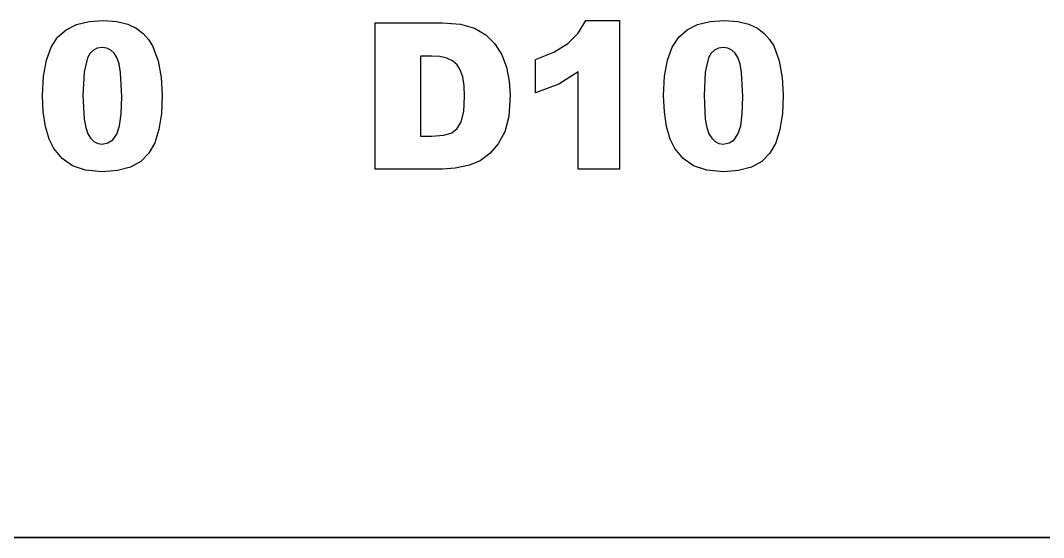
# Model space of a CAD drawing. Header units: metres. Extents: x 0 to 5.2, y 0 to 2.14.
# Drawn here: x 1.3954 to 1.7447, y 0.913 to 1.0897 of the extents above; entities that cross this region are included whole.
import ezdxf

# ---------------------------------------------------------------- set-up
doc = ezdxf.new("R2010")
doc.units = ezdxf.units.M

msp = doc.modelspace()

# ---------------------------------------------------------------- linework, layer by layer
at = {"layer": 'D10#2'}
for p, q in [((1.40809, 1.08401, 0.06255), (1.41099, 1.0865, 0.06255)), ((1.40809, 1.08401, 0.09455), (1.41099, 1.0865, 0.09455)), ((1.41099, 1.0865, 0.06255), (1.41457, 1.08828, 0.06255)), ((1.41099, 1.0865, 0.09455), (1.41457, 1.08828, 0.09455)), ((1.41099, 1.0865, 0.06255), (1.41099, 1.0865, 0.09455)), ((1.41457, 1.08828, 0.06255), (1.41881, 1.08935, 0.06255)), ((1.41457, 1.08828, 0.09455), (1.41881, 1.08934, 0.09455)), ((1.41457, 1.08828, 0.06255), (1.41457, 1.08828, 0.09455)), ((1.41881, 1.08935, 0.06255), (1.42373, 1.0897, 0.06255)), ((1.41881, 1.08934, 0.09455), (1.42373, 1.0897, 0.09455)), ((1.41881, 1.08935, 0.06255), (1.41881, 1.08934, 0.09455)), ((1.42373, 1.0897, 0.06255), (1.42833, 1.08939, 0.06255)), ((1.42373, 1.0897, 0.09455), (1.42833, 1.08939, 0.09455)), ((1.42373, 1.0897, 0.06255), (1.42373, 1.0897, 0.09455)), ((1.42833, 1.08939, 0.06255), (1.43202, 1.08846, 0.06255)), ((1.42833, 1.08939, 0.09455), (1.43202, 1.08846, 0.09455)), ((1.42833, 1.08939, 0.06255), (1.42833, 1.08939, 0.09455)), ((1.43202, 1.08846, 0.06255), (1.43496, 1.08703, 0.06255)), ((1.43202, 1.08846, 0.09455), (1.43496, 1.08702, 0.09455)), ((1.43202, 1.08846, 0.06255), (1.43202, 1.08846, 0.09455)), ((1.43496, 1.08703, 0.06255), (1.4373, 1.08522, 0.06255)), ((1.43496, 1.08703, 0.06255), (1.43496, 1.08702, 0.09455)), ((1.43496, 1.08702, 0.09455), (1.4373, 1.08522, 0.09455)), ((1.40585, 1.08062, 0.06255), (1.40809, 1.08401, 0.06255)), ((1.40585, 1.08062, 0.09455), (1.40809, 1.08401, 0.09455)), ((1.40809, 1.08401, 0.06255), (1.40809, 1.08401, 0.09455)), ((1.4373, 1.08522, 0.06255), (1.43913, 1.08317, 0.06255)), ((1.4373, 1.08522, 0.09455), (1.43913, 1.08317, 0.09455)), ((1.4373, 1.08522, 0.06255), (1.4373, 1.08522, 0.09455)), ((1.43913, 1.08317, 0.06255), (1.44053, 1.08102, 0.06255)), ((1.43913, 1.08317, 0.09455), (1.44053, 1.08102, 0.09455)), ((1.43913, 1.08317, 0.06255), (1.43913, 1.08317, 0.09455)), ((1.40424, 1.07617, 0.06255), (1.40585, 1.08062, 0.06255)), ((1.40424, 1.07617, 0.09455), (1.40585, 1.08062, 0.09455)), ((1.40585, 1.08062, 0.06255), (1.40585, 1.08062, 0.09455)), ((1.42029, 1.07959, 0.06255), (1.41916, 1.07849, 0.06255)), ((1.42029, 1.07958, 0.09455), (1.41916, 1.07849, 0.09455)), ((1.42165, 1.08024, 0.06255), (1.42029, 1.07959, 0.06255)), ((1.42165, 1.08024, 0.09455), (1.42029, 1.07958, 0.09455)), ((1.42029, 1.07959, 0.06255), (1.42029, 1.07958, 0.09455)), ((1.42325, 1.08046, 0.06255), (1.42165, 1.08024, 0.06255)), ((1.42325, 1.08046, 0.09455), (1.42165, 1.08024, 0.09455)), ((1.42165, 1.08024, 0.06255), (1.42165, 1.08024, 0.09455)), ((1.42484, 1.08025, 0.06255), (1.42325, 1.08046, 0.06255)), ((1.42484, 1.08024, 0.09455), (1.42325, 1.08046, 0.09455)), ((1.42325, 1.08046, 0.06255), (1.42325, 1.08046, 0.09455)), ((1.42621, 1.0796, 0.06255), (1.42484, 1.08025, 0.06255)), ((1.42484, 1.08025, 0.06255), (1.42484, 1.08024, 0.09455)), ((1.42621, 1.0796, 0.09455), (1.42484, 1.08024, 0.09455)), ((1.42737, 1.07853, 0.06255), (1.42621, 1.0796, 0.06255)), ((1.42737, 1.07853, 0.09455), (1.42621, 1.0796, 0.09455)), ((1.42621, 1.0796, 0.06255), (1.42621, 1.0796, 0.09455)), ((1.44053, 1.08102, 0.06255), (1.44242, 1.07589, 0.06255)), ((1.44053, 1.08102, 0.09455), (1.44242, 1.07589, 0.09455)), ((1.44053, 1.08102, 0.06255), (1.44053, 1.08102, 0.09455)), ((1.40328, 1.07065, 0.06255), (1.40424, 1.07617, 0.06255)), ((1.40328, 1.07065, 0.09455), (1.40424, 1.07617, 0.09455)), ((1.40424, 1.07617, 0.06255), (1.40424, 1.07617, 0.09455)), ((1.41827, 1.07696, 0.06255), (1.41712, 1.07198, 0.06255)), ((1.41827, 1.07696, 0.09455), (1.41712, 1.07198, 0.09455)), ((1.41916, 1.07849, 0.06255), (1.41827, 1.07696, 0.06255)), ((1.41916, 1.07849, 0.09455), (1.41827, 1.07696, 0.09455)), ((1.41827, 1.07696, 0.06255), (1.41827, 1.07696, 0.09455)), ((1.41916, 1.07849, 0.06255), (1.41916, 1.07849, 0.09455)), ((1.42832, 1.07703, 0.06255), (1.42737, 1.07853, 0.06255)), ((1.42832, 1.07703, 0.09455), (1.42737, 1.07853, 0.09455)), ((1.42737, 1.07853, 0.06255), (1.42737, 1.07853, 0.09455)), ((1.42906, 1.07491, 0.06255), (1.42832, 1.07703, 0.06255)), ((1.42906, 1.07491, 0.09455), (1.42832, 1.07703, 0.09455)), ((1.42832, 1.07703, 0.06255), (1.42832, 1.07703, 0.09455)), ((1.42958, 1.07197, 0.06255), (1.42906, 1.07491, 0.06255)), ((1.42958, 1.07197, 0.09455), (1.42906, 1.07491, 0.09455)), ((1.42906, 1.07491, 0.06255), (1.42906, 1.07491, 0.09455)), ((1.44242, 1.07589, 0.06255), (1.44347, 1.07018, 0.06255)), ((1.44242, 1.07589, 0.09455), (1.44347, 1.07017, 0.09455)), ((1.44242, 1.07589, 0.06255), (1.44242, 1.07589, 0.09455)), ((1.40296, 1.06405, 0.06255), (1.40328, 1.07065, 0.06255)), ((1.40296, 1.06405, 0.09455), (1.40328, 1.07065, 0.09455)), ((1.40328, 1.07065, 0.06255), (1.40328, 1.07065, 0.09455)), ((1.41712, 1.07198, 0.06255), (1.41674, 1.06402, 0.06255)), ((1.41712, 1.07198, 0.09455), (1.41674, 1.06402, 0.09455)), ((1.41712, 1.07198, 0.06255), (1.41712, 1.07198, 0.09455)), ((1.43001, 1.06365, 0.06255), (1.42958, 1.07197, 0.06255)), ((1.43001, 1.06364, 0.09455), (1.42958, 1.07197, 0.09455)), ((1.42958, 1.07197, 0.06255), (1.42958, 1.07197, 0.09455)), ((1.44347, 1.07018, 0.06255), (1.44382, 1.06422, 0.06255)), ((1.44347, 1.07018, 0.06255), (1.44347, 1.07017, 0.09455)), ((1.44347, 1.07017, 0.09455), (1.44382, 1.06422, 0.09455)), ((1.40321, 1.05851, 0.06255), (1.40296, 1.06405, 0.06255)), ((1.40321, 1.05851, 0.09455), (1.40296, 1.06405, 0.09455)), ((1.40296, 1.06405, 0.06255), (1.40296, 1.06405, 0.09455)), ((1.41674, 1.06402, 0.06255), (1.41716, 1.05598, 0.06255)), ((1.41674, 1.06402, 0.09455), (1.41716, 1.05598, 0.09455)), ((1.41674, 1.06402, 0.06255), (1.41674, 1.06402, 0.09455)), ((1.42982, 1.05775, 0.06255), (1.43001, 1.06365, 0.06255)), ((1.42982, 1.05775, 0.09455), (1.43001, 1.06364, 0.09455)), ((1.43001, 1.06365, 0.06255), (1.43001, 1.06364, 0.09455)), ((1.44382, 1.06422, 0.06255), (1.44353, 1.05788, 0.06255)), ((1.44382, 1.06422, 0.09455), (1.44353, 1.05788, 0.09455)), ((1.44382, 1.06422, 0.06255), (1.44382, 1.06422, 0.09455)), ((1.40397, 1.05346, 0.06255), (1.40321, 1.05851, 0.06255)), ((1.40397, 1.05346, 0.09455), (1.40321, 1.05851, 0.09455)), ((1.40321, 1.05851, 0.06255), (1.40321, 1.05851, 0.09455)), ((1.41716, 1.05598, 0.06255), (1.41769, 1.0531, 0.06255)), ((1.41716, 1.05598, 0.09455), (1.41769, 1.0531, 0.09455)), ((1.41716, 1.05598, 0.06255), (1.41716, 1.05598, 0.09455)), ((1.42927, 1.05365, 0.06255), (1.42982, 1.05775, 0.06255)), ((1.42927, 1.05365, 0.09455), (1.42982, 1.05775, 0.09455)), ((1.42982, 1.05775, 0.06255), (1.42982, 1.05775, 0.09455)), ((1.44353, 1.05788, 0.06255), (1.44267, 1.05244, 0.06255)), ((1.44353, 1.05788, 0.09455), (1.44267, 1.05244, 0.09455)), ((1.44353, 1.05788, 0.06255), (1.44353, 1.05788, 0.09455)), ((1.40517, 1.04918, 0.06255), (1.40397, 1.05346, 0.06255)), ((1.40517, 1.04918, 0.09455), (1.40397, 1.05346, 0.09455)), ((1.40397, 1.05346, 0.06255), (1.40397, 1.05346, 0.09455)), ((1.41769, 1.0531, 0.06255), (1.41843, 1.05097, 0.06255)), ((1.41769, 1.0531, 0.09455), (1.41843, 1.05097, 0.09455)), ((1.41769, 1.0531, 0.06255), (1.41769, 1.0531, 0.09455)), ((1.42833, 1.05088, 0.06255), (1.42927, 1.05365, 0.06255)), ((1.42833, 1.05087, 0.09455), (1.42927, 1.05365, 0.09455)), ((1.42927, 1.05365, 0.06255), (1.42927, 1.05365, 0.09455)), ((1.44267, 1.05244, 0.06255), (1.44123, 1.04792, 0.06255)), ((1.44267, 1.05244, 0.09455), (1.44123, 1.04792, 0.09455)), ((1.44267, 1.05244, 0.06255), (1.44267, 1.05244, 0.09455)), ((1.40678, 1.04591, 0.06255), (1.40517, 1.04918, 0.06255)), ((1.40678, 1.04591, 0.09455), (1.40517, 1.04918, 0.09455)), ((1.40517, 1.04918, 0.06255), (1.40517, 1.04918, 0.09455)), ((1.41843, 1.05097, 0.06255), (1.41937, 1.04945, 0.06255)), ((1.41843, 1.05097, 0.09455), (1.41937, 1.04944, 0.09455)), ((1.41843, 1.05097, 0.06255), (1.41843, 1.05097, 0.09455)), ((1.41937, 1.04945, 0.06255), (1.42049, 1.04835, 0.06255)), ((1.41937, 1.04945, 0.06255), (1.41937, 1.04944, 0.09455)), ((1.41937, 1.04944, 0.09455), (1.42049, 1.04835, 0.09455)), ((1.42049, 1.04835, 0.06255), (1.42181, 1.0477, 0.06255)), ((1.42049, 1.04835, 0.09455), (1.42181, 1.0477, 0.09455)), ((1.42049, 1.04835, 0.06255), (1.42049, 1.04835, 0.09455)), ((1.42529, 1.04785, 0.06255), (1.42699, 1.04896, 0.06255)), ((1.42529, 1.04785, 0.09455), (1.42699, 1.04896, 0.09455)), ((1.42699, 1.04896, 0.06255), (1.42833, 1.05088, 0.06255)), ((1.42699, 1.04896, 0.09455), (1.42833, 1.05087, 0.09455)), ((1.42699, 1.04896, 0.06255), (1.42699, 1.04896, 0.09455)), ((1.42833, 1.05088, 0.06255), (1.42833, 1.05087, 0.09455)), ((1.40962, 1.04249, 0.06255), (1.40678, 1.04591, 0.06255)), ((1.40962, 1.04249, 0.09455), (1.40678, 1.04591, 0.09455)), ((1.40678, 1.04591, 0.06255), (1.40678, 1.04591, 0.09455)), ((1.42181, 1.0477, 0.06255), (1.42332, 1.04748, 0.06255)), ((1.42181, 1.0477, 0.09455), (1.42332, 1.04748, 0.09455)), ((1.42181, 1.0477, 0.06255), (1.42181, 1.0477, 0.09455)), ((1.42332, 1.04748, 0.06255), (1.42529, 1.04785, 0.06255)), ((1.42332, 1.04748, 0.09455), (1.42529, 1.04785, 0.09455)), ((1.42332, 1.04748, 0.06255), (1.42332, 1.04748, 0.09455)), ((1.42529, 1.04785, 0.06255), (1.42529, 1.04785, 0.09455)), ((1.44123, 1.04792, 0.06255), (1.43921, 1.04431, 0.06255)), ((1.44123, 1.04792, 0.09455), (1.43921, 1.04431, 0.09455)), ((1.44123, 1.04792, 0.06255), (1.44123, 1.04792, 0.09455)), ((1.41316, 1.04001, 0.06255), (1.40962, 1.04249, 0.06255)), ((1.41316, 1.04001, 0.09455), (1.40962, 1.04249, 0.09455)), ((1.40962, 1.04249, 0.06255), (1.40962, 1.04249, 0.09455)), ((1.4365, 1.04155, 0.06255), (1.43295, 1.03957, 0.06255)), ((1.4365, 1.04154, 0.09455), (1.43295, 1.03957, 0.09455)), ((1.43921, 1.04431, 0.06255), (1.4365, 1.04155, 0.06255)), ((1.43921, 1.04431, 0.09455), (1.4365, 1.04154, 0.09455)), ((1.4365, 1.04155, 0.06255), (1.4365, 1.04154, 0.09455)), ((1.43921, 1.04431, 0.06255), (1.43921, 1.04431, 0.09455)), ((1.41765, 1.0385, 0.06255), (1.41316, 1.04001, 0.06255)), ((1.41765, 1.0385, 0.09455), (1.41316, 1.04001, 0.09455)), ((1.41316, 1.04001, 0.06255), (1.41316, 1.04001, 0.09455)), ((1.42335, 1.038, 0.06255), (1.41765, 1.0385, 0.06255)), ((1.42335, 1.038, 0.09455), (1.41765, 1.0385, 0.09455)), ((1.41765, 1.0385, 0.06255), (1.41765, 1.0385, 0.09455)), ((1.42857, 1.03839, 0.06255), (1.42335, 1.038, 0.06255)), ((1.42857, 1.03839, 0.09455), (1.42335, 1.038, 0.09455)), ((1.42335, 1.038, 0.06255), (1.42335, 1.038, 0.09455)), ((1.43295, 1.03957, 0.06255), (1.42857, 1.03839, 0.06255)), ((1.43295, 1.03957, 0.09455), (1.42857, 1.03839, 0.09455)), ((1.42857, 1.03839, 0.06255), (1.42857, 1.03839, 0.09455)), ((1.43295, 1.03957, 0.06255), (1.43295, 1.03957, 0.09455))]:
    msp.add_line(p, q, dxfattribs=at)
at = {"layer": 'D10#3'}
for p, q in [((1.51656, 1.08885, 0.06255), (1.53951, 1.08885, 0.06255)), ((1.51656, 1.03885, 0.06255), (1.51656, 1.08885, 0.06255)), ((1.51656, 1.08885, 0.09455), (1.53951, 1.08885, 0.09455)), ((1.51656, 1.03885, 0.09455), (1.51656, 1.08885, 0.09455)), ((1.51656, 1.08885, 0.06255), (1.51656, 1.08885, 0.09455)), ((1.53951, 1.08885, 0.06255), (1.54564, 1.08839, 0.06255)), ((1.53951, 1.08885, 0.09455), (1.54564, 1.08839, 0.09455)), ((1.53951, 1.08885, 0.06255), (1.53951, 1.08885, 0.09455)), ((1.54564, 1.08839, 0.06255), (1.55048, 1.08701, 0.06255)), ((1.54564, 1.08839, 0.09455), (1.55048, 1.08701, 0.09455)), ((1.54564, 1.08839, 0.06255), (1.54564, 1.08839, 0.09455)), ((1.55048, 1.08701, 0.06255), (1.55429, 1.08477, 0.06255)), ((1.55048, 1.08701, 0.09455), (1.55429, 1.08476, 0.09455)), ((1.55048, 1.08701, 0.06255), (1.55048, 1.08701, 0.09455)), ((1.58578, 1.08537, 0.06255), (1.58842, 1.0897, 0.06255)), ((1.58578, 1.08537, 0.09455), (1.58842, 1.0897, 0.09455)), ((1.58842, 1.0897, 0.06255), (1.59991, 1.0897, 0.06255)), ((1.58842, 1.0897, 0.09455), (1.59991, 1.0897, 0.09455)), ((1.58842, 1.0897, 0.06255), (1.58842, 1.0897, 0.09455)), ((1.59991, 1.0897, 0.06255), (1.59991, 1.03885, 0.06255)), ((1.59991, 1.0897, 0.09455), (1.59991, 1.03885, 0.09455)), ((1.59991, 1.0897, 0.06255), (1.59991, 1.0897, 0.09455)), ((1.62015, 1.08401, 0.06255), (1.62306, 1.0865, 0.06255)), ((1.62015, 1.08401, 0.09455), (1.62306, 1.0865, 0.09455)), ((1.62306, 1.0865, 0.06255), (1.62663, 1.08828, 0.06255)), ((1.62306, 1.0865, 0.09455), (1.62663, 1.08828, 0.09455)), ((1.62306, 1.0865, 0.06255), (1.62306, 1.0865, 0.09455)), ((1.62663, 1.08828, 0.06255), (1.63088, 1.08935, 0.06255)), ((1.62663, 1.08828, 0.09455), (1.63088, 1.08934, 0.09455)), ((1.62663, 1.08828, 0.06255), (1.62663, 1.08828, 0.09455)), ((1.63088, 1.08935, 0.06255), (1.63579, 1.0897, 0.06255)), ((1.63088, 1.08934, 0.09455), (1.63579, 1.0897, 0.09455)), ((1.63088, 1.08935, 0.06255), (1.63088, 1.08934, 0.09455)), ((1.63579, 1.0897, 0.06255), (1.64039, 1.08939, 0.06255)), ((1.63579, 1.0897, 0.09455), (1.64039, 1.08939, 0.09455)), ((1.63579, 1.0897, 0.06255), (1.63579, 1.0897, 0.09455)), ((1.64039, 1.08939, 0.06255), (1.64408, 1.08846, 0.06255)), ((1.64039, 1.08939, 0.09455), (1.64408, 1.08846, 0.09455)), ((1.64039, 1.08939, 0.06255), (1.64039, 1.08939, 0.09455)), ((1.64408, 1.08846, 0.06255), (1.64702, 1.08703, 0.06255)), ((1.64408, 1.08846, 0.09455), (1.64702, 1.08702, 0.09455)), ((1.64408, 1.08846, 0.06255), (1.64408, 1.08846, 0.09455)), ((1.64702, 1.08703, 0.06255), (1.64937, 1.08522, 0.06255)), ((1.64702, 1.08703, 0.06255), (1.64702, 1.08702, 0.09455)), ((1.64702, 1.08702, 0.09455), (1.64937, 1.08522, 0.09455)), ((1.55429, 1.08477, 0.06255), (1.55738, 1.08172, 0.06255)), ((1.55429, 1.08477, 0.06255), (1.55429, 1.08476, 0.09455)), ((1.55429, 1.08476, 0.09455), (1.55738, 1.08172, 0.09455)), ((1.58228, 1.08179, 0.06255), (1.58578, 1.08537, 0.06255)), ((1.58228, 1.08179, 0.09455), (1.58578, 1.08537, 0.09455)), ((1.58578, 1.08537, 0.06255), (1.58578, 1.08537, 0.09455)), ((1.61791, 1.08062, 0.06255), (1.62015, 1.08401, 0.06255)), ((1.61791, 1.08062, 0.09455), (1.62015, 1.08401, 0.09455)), ((1.62015, 1.08401, 0.06255), (1.62015, 1.08401, 0.09455)), ((1.64937, 1.08522, 0.06255), (1.6512, 1.08317, 0.06255)), ((1.64937, 1.08522, 0.09455), (1.6512, 1.08317, 0.09455)), ((1.64937, 1.08522, 0.06255), (1.64937, 1.08522, 0.09455)), ((1.6512, 1.08317, 0.06255), (1.65259, 1.08102, 0.06255)), ((1.6512, 1.08317, 0.09455), (1.65259, 1.08102, 0.09455)), ((1.6512, 1.08317, 0.06255), (1.6512, 1.08317, 0.09455)), ((1.55738, 1.08172, 0.06255), (1.55974, 1.078, 0.06255)), ((1.55738, 1.08172, 0.09455), (1.55974, 1.07799, 0.09455)), ((1.55738, 1.08172, 0.06255), (1.55738, 1.08172, 0.09455)), ((1.57756, 1.07881, 0.06255), (1.58228, 1.08179, 0.06255)), ((1.57756, 1.07881, 0.09455), (1.58228, 1.08179, 0.09455)), ((1.58228, 1.08179, 0.06255), (1.58228, 1.08179, 0.09455)), ((1.6163, 1.07617, 0.06255), (1.61791, 1.08062, 0.06255)), ((1.6163, 1.07617, 0.09455), (1.61791, 1.08062, 0.09455)), ((1.61791, 1.08062, 0.06255), (1.61791, 1.08062, 0.09455)), ((1.63235, 1.07959, 0.06255), (1.63122, 1.07849, 0.06255)), ((1.63235, 1.07958, 0.09455), (1.63122, 1.07849, 0.09455)), ((1.63371, 1.08024, 0.06255), (1.63235, 1.07959, 0.06255)), ((1.63371, 1.08024, 0.09455), (1.63235, 1.07958, 0.09455)), ((1.63235, 1.07959, 0.06255), (1.63235, 1.07958, 0.09455)), ((1.63531, 1.08046, 0.06255), (1.63371, 1.08024, 0.06255)), ((1.63531, 1.08046, 0.09455), (1.63371, 1.08024, 0.09455)), ((1.63371, 1.08024, 0.06255), (1.63371, 1.08024, 0.09455)), ((1.6369, 1.08025, 0.06255), (1.63531, 1.08046, 0.06255)), ((1.6369, 1.08024, 0.09455), (1.63531, 1.08046, 0.09455)), ((1.63531, 1.08046, 0.06255), (1.63531, 1.08046, 0.09455)), ((1.63827, 1.0796, 0.06255), (1.6369, 1.08025, 0.06255)), ((1.6369, 1.08025, 0.06255), (1.6369, 1.08024, 0.09455)), ((1.63827, 1.0796, 0.09455), (1.6369, 1.08024, 0.09455)), ((1.63943, 1.07853, 0.06255), (1.63827, 1.0796, 0.06255)), ((1.63943, 1.07853, 0.09455), (1.63827, 1.0796, 0.09455)), ((1.63827, 1.0796, 0.06255), (1.63827, 1.0796, 0.09455)), ((1.65259, 1.08102, 0.06255), (1.65448, 1.07589, 0.06255)), ((1.65259, 1.08102, 0.09455), (1.65448, 1.07589, 0.09455)), ((1.65259, 1.08102, 0.06255), (1.65259, 1.08102, 0.09455)), ((1.53201, 1.07753, 0.06255), (1.53201, 1.05021, 0.06255)), ((1.53586, 1.07753, 0.06255), (1.53201, 1.07753, 0.06255)), ((1.53201, 1.07753, 0.06255), (1.53201, 1.07752, 0.09455)), ((1.53201, 1.07752, 0.09455), (1.53201, 1.05021, 0.09455)), ((1.53586, 1.07752, 0.09455), (1.53201, 1.07752, 0.09455)), ((1.53865, 1.07734, 0.06255), (1.53586, 1.07753, 0.06255)), ((1.53586, 1.07753, 0.06255), (1.53586, 1.07752, 0.09455)), ((1.53865, 1.07734, 0.09455), (1.53586, 1.07752, 0.09455)), ((1.54101, 1.07679, 0.06255), (1.53865, 1.07734, 0.06255)), ((1.54101, 1.07679, 0.09455), (1.53865, 1.07734, 0.09455)), ((1.53865, 1.07734, 0.06255), (1.53865, 1.07734, 0.09455)), ((1.54295, 1.07588, 0.06255), (1.54101, 1.07679, 0.06255)), ((1.54295, 1.07587, 0.09455), (1.54101, 1.07679, 0.09455)), ((1.54101, 1.07679, 0.06255), (1.54101, 1.07679, 0.09455)), ((1.55974, 1.078, 0.06255), (1.56134, 1.07371, 0.06255)), ((1.55974, 1.078, 0.06255), (1.55974, 1.07799, 0.09455)), ((1.55974, 1.07799, 0.09455), (1.56134, 1.0737, 0.09455)), ((1.57126, 1.0763, 0.06255), (1.57756, 1.07881, 0.06255)), ((1.57126, 1.0763, 0.09455), (1.57756, 1.07881, 0.09455)), ((1.57126, 1.06491, 0.06255), (1.57126, 1.0763, 0.06255)), ((1.57126, 1.06491, 0.09455), (1.57126, 1.0763, 0.09455)), ((1.57126, 1.0763, 0.06255), (1.57126, 1.0763, 0.09455)), ((1.57756, 1.07881, 0.06255), (1.57756, 1.07881, 0.09455)), ((1.61534, 1.07065, 0.06255), (1.6163, 1.07617, 0.06255)), ((1.61534, 1.07065, 0.09455), (1.6163, 1.07617, 0.09455)), ((1.6163, 1.07617, 0.06255), (1.6163, 1.07617, 0.09455)), ((1.63034, 1.07696, 0.06255), (1.62918, 1.07198, 0.06255)), ((1.63034, 1.07696, 0.09455), (1.62918, 1.07198, 0.09455)), ((1.63122, 1.07849, 0.06255), (1.63034, 1.07696, 0.06255)), ((1.63122, 1.07849, 0.09455), (1.63034, 1.07696, 0.09455)), ((1.63034, 1.07696, 0.06255), (1.63034, 1.07696, 0.09455)), ((1.63122, 1.07849, 0.06255), (1.63122, 1.07849, 0.09455)), ((1.64038, 1.07703, 0.06255), (1.63943, 1.07853, 0.06255)), ((1.64038, 1.07703, 0.09455), (1.63943, 1.07853, 0.09455)), ((1.63943, 1.07853, 0.06255), (1.63943, 1.07853, 0.09455)), ((1.64112, 1.07491, 0.06255), (1.64038, 1.07703, 0.06255)), ((1.64112, 1.07491, 0.09455), (1.64038, 1.07703, 0.09455)), ((1.64038, 1.07703, 0.06255), (1.64038, 1.07703, 0.09455)), ((1.54446, 1.07459, 0.06255), (1.54295, 1.07588, 0.06255)), ((1.54295, 1.07588, 0.06255), (1.54295, 1.07587, 0.09455)), ((1.54446, 1.07459, 0.09455), (1.54295, 1.07587, 0.09455)), ((1.54559, 1.07281, 0.06255), (1.54446, 1.07459, 0.06255)), ((1.54559, 1.07281, 0.09455), (1.54446, 1.07459, 0.09455)), ((1.54446, 1.07459, 0.06255), (1.54446, 1.07459, 0.09455)), ((1.5464, 1.07041, 0.06255), (1.54559, 1.07281, 0.06255)), ((1.5464, 1.07041, 0.09455), (1.54559, 1.07281, 0.09455)), ((1.54559, 1.07281, 0.06255), (1.54559, 1.07281, 0.09455)), ((1.56134, 1.07371, 0.06255), (1.56226, 1.069, 0.06255)), ((1.56134, 1.07371, 0.06255), (1.56134, 1.0737, 0.09455)), ((1.56134, 1.0737, 0.09455), (1.56226, 1.069, 0.09455)), ((1.64165, 1.07197, 0.06255), (1.64112, 1.07491, 0.06255)), ((1.64165, 1.07197, 0.09455), (1.64112, 1.07491, 0.09455)), ((1.64112, 1.07491, 0.06255), (1.64112, 1.07491, 0.09455)), ((1.65448, 1.07589, 0.06255), (1.65553, 1.07018, 0.06255)), ((1.65448, 1.07589, 0.09455), (1.65553, 1.07017, 0.09455)), ((1.65448, 1.07589, 0.06255), (1.65448, 1.07589, 0.09455)), ((1.54689, 1.06737, 0.06255), (1.5464, 1.07041, 0.06255)), ((1.54689, 1.06737, 0.09455), (1.5464, 1.07041, 0.09455)), ((1.5464, 1.07041, 0.06255), (1.5464, 1.07041, 0.09455)), ((1.56226, 1.069, 0.06255), (1.56257, 1.06402, 0.06255)), ((1.56226, 1.069, 0.09455), (1.56257, 1.06402, 0.09455)), ((1.56226, 1.069, 0.06255), (1.56226, 1.069, 0.09455)), ((1.58586, 1.07217, 0.06255), (1.57926, 1.06798, 0.06255)), ((1.58586, 1.07217, 0.09455), (1.57926, 1.06798, 0.09455)), ((1.58586, 1.03885, 0.06255), (1.58586, 1.07217, 0.06255)), ((1.58586, 1.03885, 0.09455), (1.58586, 1.07217, 0.09455)), ((1.58586, 1.07217, 0.06255), (1.58586, 1.07217, 0.09455)), ((1.61502, 1.06405, 0.06255), (1.61534, 1.07065, 0.06255)), ((1.61502, 1.06405, 0.09455), (1.61534, 1.07065, 0.09455)), ((1.61534, 1.07065, 0.06255), (1.61534, 1.07065, 0.09455)), ((1.62918, 1.07198, 0.06255), (1.6288, 1.06402, 0.06255)), ((1.62918, 1.07198, 0.09455), (1.6288, 1.06402, 0.09455)), ((1.62918, 1.07198, 0.06255), (1.62918, 1.07198, 0.09455)), ((1.64207, 1.06365, 0.06255), (1.64165, 1.07197, 0.06255)), ((1.64207, 1.06364, 0.09455), (1.64165, 1.07197, 0.09455)), ((1.64165, 1.07197, 0.06255), (1.64165, 1.07197, 0.09455)), ((1.65553, 1.07018, 0.06255), (1.65588, 1.06422, 0.06255)), ((1.65553, 1.07018, 0.06255), (1.65553, 1.07017, 0.09455)), ((1.65553, 1.07017, 0.09455), (1.65588, 1.06422, 0.09455)), ((1.54705, 1.06371, 0.06255), (1.54689, 1.06737, 0.06255)), ((1.54705, 1.06371, 0.09455), (1.54689, 1.06737, 0.09455)), ((1.54689, 1.06737, 0.06255), (1.54689, 1.06737, 0.09455)), ((1.57926, 1.06798, 0.06255), (1.57126, 1.06491, 0.06255)), ((1.57926, 1.06798, 0.09455), (1.57126, 1.06491, 0.09455)), ((1.57926, 1.06798, 0.06255), (1.57926, 1.06798, 0.09455)), ((1.54676, 1.05854, 0.06255), (1.54705, 1.06371, 0.06255)), ((1.54676, 1.05854, 0.09455), (1.54705, 1.06371, 0.09455)), ((1.54705, 1.06371, 0.06255), (1.54705, 1.06371, 0.09455)), ((1.56257, 1.06402, 0.06255), (1.56211, 1.0569, 0.06255)), ((1.56257, 1.06402, 0.09455), (1.56211, 1.0569, 0.09455)), ((1.56257, 1.06402, 0.06255), (1.56257, 1.06402, 0.09455)), ((1.57126, 1.06491, 0.06255), (1.57126, 1.06491, 0.09455)), ((1.61527, 1.05851, 0.06255), (1.61502, 1.06405, 0.06255)), ((1.61527, 1.05851, 0.09455), (1.61502, 1.06405, 0.09455)), ((1.61502, 1.06405, 0.06255), (1.61502, 1.06405, 0.09455)), ((1.6288, 1.06402, 0.06255), (1.62922, 1.05598, 0.06255)), ((1.6288, 1.06402, 0.09455), (1.62922, 1.05598, 0.09455)), ((1.6288, 1.06402, 0.06255), (1.6288, 1.06402, 0.09455)), ((1.64188, 1.05775, 0.06255), (1.64207, 1.06365, 0.06255)), ((1.64188, 1.05775, 0.09455), (1.64207, 1.06364, 0.09455)), ((1.64207, 1.06365, 0.06255), (1.64207, 1.06364, 0.09455)), ((1.65588, 1.06422, 0.06255), (1.65559, 1.05788, 0.06255)), ((1.65588, 1.06422, 0.09455), (1.65559, 1.05788, 0.09455)), ((1.65588, 1.06422, 0.06255), (1.65588, 1.06422, 0.09455)), ((1.54589, 1.05503, 0.06255), (1.54676, 1.05854, 0.06255)), ((1.54589, 1.05503, 0.09455), (1.54676, 1.05854, 0.09455)), ((1.54676, 1.05854, 0.06255), (1.54676, 1.05854, 0.09455)), ((1.61603, 1.05346, 0.06255), (1.61527, 1.05851, 0.06255)), ((1.61603, 1.05346, 0.09455), (1.61527, 1.05851, 0.09455)), ((1.61527, 1.05851, 0.06255), (1.61527, 1.05851, 0.09455)), ((1.54451, 1.05276, 0.06255), (1.54589, 1.05503, 0.06255)), ((1.54451, 1.05276, 0.09455), (1.54589, 1.05503, 0.09455)), ((1.54589, 1.05503, 0.06255), (1.54589, 1.05503, 0.09455)), ((1.56211, 1.0569, 0.06255), (1.56074, 1.05159, 0.06255)), ((1.56211, 1.0569, 0.09455), (1.56074, 1.05159, 0.09455)), ((1.56211, 1.0569, 0.06255), (1.56211, 1.0569, 0.09455)), ((1.62922, 1.05598, 0.06255), (1.62975, 1.0531, 0.06255)), ((1.62922, 1.05598, 0.09455), (1.62975, 1.0531, 0.09455)), ((1.62922, 1.05598, 0.06255), (1.62922, 1.05598, 0.09455)), ((1.64133, 1.05365, 0.06255), (1.64188, 1.05775, 0.06255)), ((1.64133, 1.05365, 0.09455), (1.64188, 1.05775, 0.09455)), ((1.64188, 1.05775, 0.06255), (1.64188, 1.05775, 0.09455)), ((1.65559, 1.05788, 0.06255), (1.65473, 1.05244, 0.06255)), ((1.65559, 1.05788, 0.09455), (1.65473, 1.05244, 0.09455)), ((1.65559, 1.05788, 0.06255), (1.65559, 1.05788, 0.09455)), ((1.54268, 1.05128, 0.06255), (1.54451, 1.05276, 0.06255)), ((1.54268, 1.05128, 0.09455), (1.54451, 1.05276, 0.09455)), ((1.54451, 1.05276, 0.06255), (1.54451, 1.05276, 0.09455)), ((1.56074, 1.05159, 0.06255), (1.55856, 1.04753, 0.06255)), ((1.56074, 1.05159, 0.09455), (1.55856, 1.04753, 0.09455)), ((1.56074, 1.05159, 0.06255), (1.56074, 1.05159, 0.09455)), ((1.61723, 1.04918, 0.06255), (1.61603, 1.05346, 0.06255)), ((1.61723, 1.04918, 0.09455), (1.61603, 1.05346, 0.09455)), ((1.61603, 1.05346, 0.06255), (1.61603, 1.05346, 0.09455)), ((1.62975, 1.0531, 0.06255), (1.63049, 1.05097, 0.06255)), ((1.62975, 1.0531, 0.09455), (1.63049, 1.05097, 0.09455)), ((1.62975, 1.0531, 0.06255), (1.62975, 1.0531, 0.09455)), ((1.6404, 1.05088, 0.06255), (1.64133, 1.05365, 0.06255)), ((1.6404, 1.05087, 0.09455), (1.64133, 1.05365, 0.09455)), ((1.64133, 1.05365, 0.06255), (1.64133, 1.05365, 0.09455)), ((1.65473, 1.05244, 0.06255), (1.65329, 1.04792, 0.06255)), ((1.65473, 1.05244, 0.09455), (1.65329, 1.04792, 0.09455)), ((1.65473, 1.05244, 0.06255), (1.65473, 1.05244, 0.09455)), ((1.53201, 1.05021, 0.06255), (1.53579, 1.05021, 0.06255)), ((1.53201, 1.05021, 0.09455), (1.53579, 1.05021, 0.09455)), ((1.53201, 1.05021, 0.06255), (1.53201, 1.05021, 0.09455)), ((1.53579, 1.05021, 0.06255), (1.53994, 1.05048, 0.06255)), ((1.53579, 1.05021, 0.09455), (1.53994, 1.05047, 0.09455)), ((1.53579, 1.05021, 0.06255), (1.53579, 1.05021, 0.09455)), ((1.53994, 1.05048, 0.06255), (1.54268, 1.05128, 0.06255)), ((1.53994, 1.05047, 0.09455), (1.54268, 1.05128, 0.09455)), ((1.53994, 1.05048, 0.06255), (1.53994, 1.05047, 0.09455)), ((1.54268, 1.05128, 0.06255), (1.54268, 1.05128, 0.09455)), ((1.61884, 1.04591, 0.06255), (1.61723, 1.04918, 0.06255)), ((1.61884, 1.04591, 0.09455), (1.61723, 1.04918, 0.09455)), ((1.61723, 1.04918, 0.06255), (1.61723, 1.04918, 0.09455)), ((1.63049, 1.05097, 0.06255), (1.63143, 1.04945, 0.06255)), ((1.63049, 1.05097, 0.09455), (1.63143, 1.04944, 0.09455)), ((1.63049, 1.05097, 0.06255), (1.63049, 1.05097, 0.09455)), ((1.63143, 1.04945, 0.06255), (1.63256, 1.04835, 0.06255)), ((1.63143, 1.04945, 0.06255), (1.63143, 1.04944, 0.09455)), ((1.63143, 1.04944, 0.09455), (1.63256, 1.04835, 0.09455)), ((1.63256, 1.04835, 0.06255), (1.63387, 1.0477, 0.06255)), ((1.63256, 1.04835, 0.09455), (1.63387, 1.0477, 0.09455)), ((1.63256, 1.04835, 0.06255), (1.63256, 1.04835, 0.09455)), ((1.63736, 1.04785, 0.06255), (1.63905, 1.04896, 0.06255)), ((1.63736, 1.04785, 0.09455), (1.63905, 1.04896, 0.09455)), ((1.63905, 1.04896, 0.06255), (1.6404, 1.05088, 0.06255)), ((1.63905, 1.04896, 0.09455), (1.6404, 1.05087, 0.09455)), ((1.63905, 1.04896, 0.06255), (1.63905, 1.04896, 0.09455)), ((1.6404, 1.05088, 0.06255), (1.6404, 1.05087, 0.09455)), ((1.55856, 1.04753, 0.06255), (1.55568, 1.04419, 0.06255)), ((1.55856, 1.04753, 0.09455), (1.55568, 1.04419, 0.09455)), ((1.55856, 1.04753, 0.06255), (1.55856, 1.04753, 0.09455)), ((1.62168, 1.04249, 0.06255), (1.61884, 1.04591, 0.06255)), ((1.62168, 1.04249, 0.09455), (1.61884, 1.04591, 0.09455)), ((1.61884, 1.04591, 0.06255), (1.61884, 1.04591, 0.09455)), ((1.63387, 1.0477, 0.06255), (1.63538, 1.04748, 0.06255)), ((1.63387, 1.0477, 0.09455), (1.63538, 1.04748, 0.09455)), ((1.63387, 1.0477, 0.06255), (1.63387, 1.0477, 0.09455)), ((1.63538, 1.04748, 0.06255), (1.63736, 1.04785, 0.06255)), ((1.63538, 1.04748, 0.09455), (1.63736, 1.04785, 0.09455)), ((1.63538, 1.04748, 0.06255), (1.63538, 1.04748, 0.09455)), ((1.63736, 1.04785, 0.06255), (1.63736, 1.04785, 0.09455)), ((1.65329, 1.04792, 0.06255), (1.65128, 1.04431, 0.06255)), ((1.65329, 1.04792, 0.09455), (1.65128, 1.04431, 0.09455)), ((1.65329, 1.04792, 0.06255), (1.65329, 1.04792, 0.09455)), ((1.55232, 1.0417, 0.06255), (1.54872, 1.04021, 0.06255)), ((1.55232, 1.0417, 0.09455), (1.54872, 1.04021, 0.09455)), ((1.55568, 1.04419, 0.06255), (1.55232, 1.0417, 0.06255)), ((1.55568, 1.04419, 0.09455), (1.55232, 1.0417, 0.09455)), ((1.55232, 1.0417, 0.06255), (1.55232, 1.0417, 0.09455)), ((1.55568, 1.04419, 0.06255), (1.55568, 1.04419, 0.09455)), ((1.62522, 1.04001, 0.06255), (1.62168, 1.04249, 0.06255)), ((1.62522, 1.04001, 0.09455), (1.62168, 1.04249, 0.09455)), ((1.62168, 1.04249, 0.06255), (1.62168, 1.04249, 0.09455)), ((1.64856, 1.04155, 0.06255), (1.64501, 1.03957, 0.06255)), ((1.64856, 1.04154, 0.09455), (1.64501, 1.03957, 0.09455)), ((1.65128, 1.04431, 0.06255), (1.64856, 1.04155, 0.06255)), ((1.65128, 1.04431, 0.09455), (1.64856, 1.04154, 0.09455)), ((1.64856, 1.04155, 0.06255), (1.64856, 1.04154, 0.09455)), ((1.65128, 1.04431, 0.06255), (1.65128, 1.04431, 0.09455)), ((1.53951, 1.03885, 0.06255), (1.51656, 1.03885, 0.06255)), ((1.53951, 1.03885, 0.09455), (1.51656, 1.03885, 0.09455)), ((1.51656, 1.03885, 0.06255), (1.51656, 1.03885, 0.09455)), ((1.54388, 1.03919, 0.06255), (1.53951, 1.03885, 0.06255)), ((1.54388, 1.03919, 0.09455), (1.53951, 1.03885, 0.09455)), ((1.53951, 1.03885, 0.06255), (1.53951, 1.03885, 0.09455)), ((1.54872, 1.04021, 0.06255), (1.54388, 1.03919, 0.06255)), ((1.54872, 1.04021, 0.09455), (1.54388, 1.03919, 0.09455)), ((1.54388, 1.03919, 0.06255), (1.54388, 1.03919, 0.09455)), ((1.54872, 1.04021, 0.06255), (1.54872, 1.04021, 0.09455)), ((1.59991, 1.03885, 0.06255), (1.58586, 1.03885, 0.06255)), ((1.59991, 1.03885, 0.09455), (1.58586, 1.03885, 0.09455)), ((1.58586, 1.03885, 0.06255), (1.58586, 1.03885, 0.09455)), ((1.59991, 1.03885, 0.06255), (1.59991, 1.03885, 0.09455)), ((1.62971, 1.0385, 0.06255), (1.62522, 1.04001, 0.06255)), ((1.62971, 1.0385, 0.09455), (1.62522, 1.04001, 0.09455)), ((1.62522, 1.04001, 0.06255), (1.62522, 1.04001, 0.09455)), ((1.63542, 1.038, 0.06255), (1.62971, 1.0385, 0.06255)), ((1.63542, 1.038, 0.09455), (1.62971, 1.0385, 0.09455)), ((1.62971, 1.0385, 0.06255), (1.62971, 1.0385, 0.09455)), ((1.64063, 1.03839, 0.06255), (1.63542, 1.038, 0.06255)), ((1.64063, 1.03839, 0.09455), (1.63542, 1.038, 0.09455)), ((1.63542, 1.038, 0.06255), (1.63542, 1.038, 0.09455)), ((1.64501, 1.03957, 0.06255), (1.64063, 1.03839, 0.06255)), ((1.64501, 1.03957, 0.09455), (1.64063, 1.03839, 0.09455)), ((1.64063, 1.03839, 0.06255), (1.64063, 1.03839, 0.09455)), ((1.64501, 1.03957, 0.06255), (1.64501, 1.03957, 0.09455))]:
    msp.add_line(p, q, dxfattribs=at)
at = {"layer": 'EXTRUDER_SIDE'}
for p, q in [((0.844, 0.913, 0.06254), (2.5405, 0.913, 0.06254)), ((2.5405, 0.913, 0.00004), (0.844, 0.913, 0.00004))]:
    msp.add_line(p, q, dxfattribs=at)

doc.saveas('drawing.dxf')
